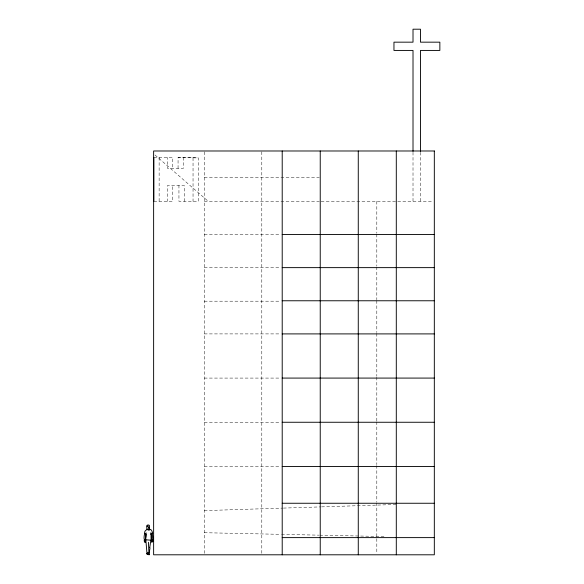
<?xml version="1.0" encoding="UTF-8"?>
<svg xmlns="http://www.w3.org/2000/svg" width="584" height="584" viewBox="0 0 584 584"><rect width="100%" height="100%" fill="white"/><g stroke="black" fill="none" stroke-linecap="round" stroke-linejoin="round"><path stroke-width="0.44" stroke-dasharray="2.92 2.19" d="M204.291 510.62L282.481 508.116M283.393 508.087L320.667 506.897M321.58 506.868L397.952 504.423M153.833 157.454L172.784 157.454L172.784 168.389M178.062 168.389L178.062 157.454L198.341 157.906L198.341 201.363L178.945 201.363L178.945 185.457M178.062 157.454L198.341 157.906M204.291 177.514L319.302 177.514M153.833 201.363L172.784 201.363L172.784 185.457M204.291 201.363L319.302 201.363M321.105 201.363L432.525 201.363M204.291 234.498L280.663 234.498M204.291 267.633L280.663 267.633M204.291 301.191L280.663 301.191M204.291 333.902L280.663 333.902M204.291 378.082L280.663 378.082M204.291 422.261L280.663 422.261M204.291 466.441L280.663 466.441M204.291 532.71L280.663 534.338M281.576 534.36L318.849 535.156M319.762 535.178L384.316 536.55M154.994 154.994L208.284 201.363M420.465 152.263L420.465 201.363M413.012 152.263L413.012 201.363M376.811 201.363L376.811 233.242M376.811 234.155L376.811 266.041M376.811 266.946L376.811 299.745M376.811 300.651L376.811 332.537M376.811 333.449L376.811 376.257M376.811 377.169L376.811 420.896M376.811 421.809L376.811 464.616M376.811 465.528L376.811 501.97M376.811 502.875L376.811 553.887M261.8 151.818L261.8 553.887M204.291 151.876L204.291 553.917M193.041 157.906L193.041 201.363M184.237 201.363L184.237 185.457L167.491 185.457L167.491 201.363M183.361 157.454L183.361 168.389L167.491 168.389L167.491 157.454M159.133 157.454L159.133 201.363"/><path stroke-width="0.88" d="M146.117 532.849L145.708 539.791L151.103 540.2L150.957 532.615M151.986 539.923L153.001 539.988L152.979 541.054L151.687 542.105L152.227 540.499C151.073 543.032 152.599 534.813 150.986 534.002M146.971 553.844L147.57 552.88L148.577 553.42C147.832 555.355 149.416 554.179 148.015 553.084L147.073 553.471L147.241 554.413L149.241 554.8L148.796 553.902M152.891 541.193L152.49 541.813M144.635 533.718C142.956 539.886 145.482 543.668 146.058 534.287C142.204 533.163 146.657 527.702 149.416 529.863L149.738 529.323L149.124 527.98M144.277 540.054L144.219 541.083L145.102 542.266M149.745 547.588L150.862 540.112M148.796 528.053C150.008 526.199 148.11 528.783 148.227 526.951L148.161 525.936L146.876 526.396L146.723 528.235L147.241 529.352M152.687 541.112L151.789 542.061M147.022 553.953L147.862 553.486L148.526 553.997M148.504 528.914L147.314 529.411M149.358 528.257L149.468 525.578C148.737 524.198 145.839 525.425 146.964 526.242M149.416 529.863L148.314 530.089L147.197 529.36M146.986 553.559L145.839 539.777M148.635 554.486L149.38 554.515M282.211 234.498L434.321 234.498M282.211 267.633L434.321 267.633M282.211 300.767L434.321 300.767M282.211 333.902L434.321 333.902M282.211 378.082L434.321 378.082M282.211 422.261L434.321 422.261M282.211 466.441L434.321 466.441M282.211 503.255L434.321 503.255M282.211 537.616L434.321 537.616M150.949 534.002L152.738 533.17L151.541 530.155L149.613 529.192M149.03 553.939L149.986 548.033L149.402 547.325M148.394 554.223L148.935 553.121L148.416 542.251M153.001 539.988L152.46 533.316M145.226 540.127L145.139 542.31L144.474 541.222M420.465 151.351L420.465 50.428L439.854 50.428L439.854 42.165L420.465 42.165L420.465 29.2L413.012 29.2L413.012 42.165L393.959 42.165L393.959 50.428L413.012 50.428L413.012 151.351M396.295 150.986L396.295 554.8M358.269 150.986L358.269 554.8M320.236 150.986L320.236 554.8M282.211 150.986L282.211 554.8M153.833 157.454L153.833 201.363M434.321 150.986L153.628 150.986L153.628 554.8L434.321 554.8L434.321 150.986"/></g></svg>
